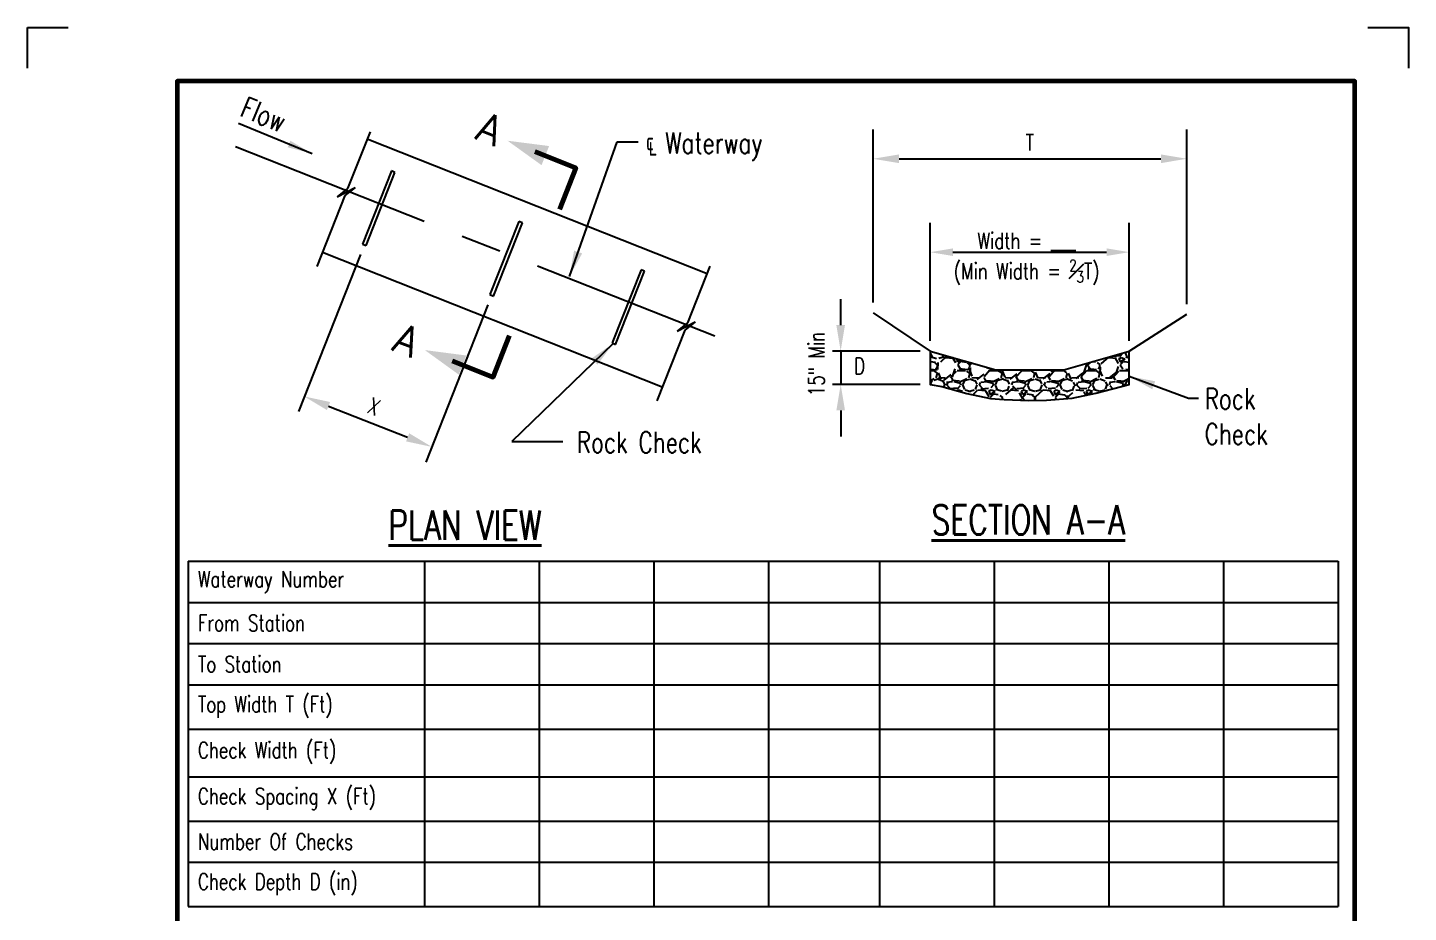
# Model space of a CAD drawing. Extents: x 0 to 8.5, y 0 to 11.
# Drawn here: x 0 to 8.5, y 5.56 to 11 of the extents above; entities that cross this region are included whole.
import ezdxf

# ---------------------------------------------------------------- set-up
doc = ezdxf.new("R2010")
doc.units = 0
doc.header["$MEASUREMENT"] = 0
doc.linetypes.add('CENTER', pattern=[2, 1.25, -0.25, 0.25, -0.25])
doc.layers.get('0').update_dxf_attribs({"linetype": 'CONTINUOUS', "plot": 0})
doc.layers.get('Defpoints').update_dxf_attribs({"linetype": 'CONTINUOUS'})
for name, color, linetype in [('A BORDER', 7, 'CONTINUOUS'), ('A L1grade', 255, 'CONTINUOUS'), ('A L4filter fabric', 255, 'CONTINUOUS'), ('A L5text', 7, 'CONTINUOUS'), ('A L6dimension', 255, 'CONTINUOUS'), ('A L7table', 7, 'CONTINUOUS')]:
    doc.layers.add(name, color=color, linetype=linetype)
doc.styles.add('simplex.shx', font='simplex.shx', dxfattribs={"width": 0.75, "height": 0.1})
doc.styles.get("Standard").update_dxf_attribs({"font": 'txt.shx', "width": 0.75, "height": 0.12})
doc.dimstyles.get("Standard").update_dxf_attribs({"dimtxt": 0.18, "dimasz": 0.18, "dimexe": 0.18, "dimexo": 0.0625, "dimgap": 0.09, "dimtad": 0, "dimtih": 1, "dimtoh": 1, "dimdec": 4, "dimzin": 0, "dimdsep": 46, "dimtxsty": 'STANDARD', "dimcen": 0.09, "dimadec": 0, "dimazin": 0, "dimtfac": 1, "dimtdec": 4, "dimtofl": 0, "dimtmove": 0, "dimatfit": 3, "dimfxl": 1, "dimtolj": 1, "dimtzin": 0, "dimarcsym": 0})
doc.dimstyles.new('STANDARD$0', dxfattribs={"dimscale": 0, "dimtxt": 0.13, "dimasz": 0.18, "dimexe": 0.18, "dimexo": 0.0625, "dimgap": 0.09, "dimtad": 1, "dimdec": 4, "dimzin": 0, "dimdsep": 46, "dimlunit": 4, "dimtxsty": 'simplex.shx', "dimcen": 0.09, "dimadec": 0, "dimazin": 0, "dimtfac": 1, "dimtdec": 4, "dimtofl": 0, "dimtmove": 0, "dimatfit": 3, "dimfxl": 1, "dimtolj": 1, "dimtzin": 0, "dimarcsym": 0})

# ---------------------------------------------------------------- blocks, each defined once
blk = doc.blocks.new('*D5')
at = {"layer": 'A L6dimension', "color": 0, "lineweight": -2, "transparency": 16777216}
for p, q in [((5.2043, 9.3082), (5.2043, 10.3732)), ((7.1363, 9.2989), (7.1363, 10.3732)), ((5.3643, 10.1932), (6.9763, 10.1932))]:
    blk.add_line(p, q, dxfattribs=at)
at = {"layer": 'A L6dimension', "color": 0, "transparency": 16777216}
for points in [[(5.3643, 10.2199), (5.3643, 10.1665), (5.2043, 10.1932)], [(6.9763, 10.2199), (6.9763, 10.1665), (7.1363, 10.1932)]]:
    blk.add_solid(points, dxfattribs=at)
at = {"layer": 'Defpoints', "color": 0, "transparency": 16777216}
for p in [(7.1363, 10.1932), (5.2043, 9.2457), (7.1363, 9.2364)]:
    blk.add_point(p, dxfattribs=at)
at = {"layer": 'A L6dimension', "color": 0, "transparency": 16777216, "insert": (6.1703, 10.2932), "char_height": 0.1, "attachment_point": 5, "style": 'simplex.shx'}
blk.add_mtext('\\A1;T', dxfattribs=at)
blk = doc.blocks.new('*D3')
at = {"layer": 'A L6dimension', "color": 0, "lineweight": -2, "transparency": 16777216}
for p, q in [((5.0052, 9.1703), (5.0052, 9.3303)), ((5.4937, 9.0103), (4.9552, 9.0103)), ((5.0052, 9.0103), (5.0052, 8.8045)), ((5.4937, 8.8045), (4.9552, 8.8045)), ((5.0052, 8.6445), (5.0052, 8.4845))]:
    blk.add_line(p, q, dxfattribs=at)
at = {"layer": 'A L6dimension', "color": 0, "transparency": 16777216}
for points in [[(4.9785, 9.1703), (5.0318, 9.1703), (5.0052, 9.0103)], [(4.9785, 8.6445), (5.0318, 8.6445), (5.0052, 8.8045)]]:
    blk.add_solid(points, dxfattribs=at)
at = {"layer": 'Defpoints', "color": 0, "transparency": 16777216}
for p in [(5.5562, 9.0103), (5.0052, 8.8045), (5.5562, 8.8045)]:
    blk.add_point(p, dxfattribs=at)
at = {"layer": 'A L6dimension', "color": 0, "transparency": 16777216, "insert": (4.8563, 8.9301), "char_height": 0.1, "attachment_point": 5, "rotation": 90, "style": 'simplex.shx'}
blk.add_mtext('\\A1;15" Min ', dxfattribs=at)
blk = doc.blocks.new('UNITSQUARE')
for p, q in [((1, 1), (0, 1)), ((0, 1), (0, 0)), ((1, 0), (1, 1)), ((0, 0), (1, 0))]:
    blk.add_line(p, q)
blk = doc.blocks.new('Section arrow')
at = {"layer": 'A L5text', "color": 7, "lineweight": 60}
blk.add_lwpolyline([(4.68, 9.5), (4.9519, 9.5), (4.9519, 9.2244)], dxfattribs=at)
blk.add_solid([(4.7498, 9.4371), (4.5, 9.5), (4.7498, 9.5636)], dxfattribs=at)
blk = doc.blocks.new('*D4')
at = {"layer": 'A L6dimension', "color": 0, "lineweight": -2, "transparency": 16777216}
for p, q in [((2.0492, 9.6052), (1.6668, 8.6378)), ((2.8339, 9.295), (2.4514, 8.3276)), ((1.8523, 8.672), (2.3394, 8.4794))]:
    blk.add_line(p, q, dxfattribs=at)
at = {"layer": 'A L6dimension', "color": 0, "transparency": 16777216}
for points in [[(1.8621, 8.6968), (1.8425, 8.6472), (1.7035, 8.7308)], [(2.3492, 8.5042), (2.3296, 8.4546), (2.4882, 8.4206)]]:
    blk.add_solid(points, dxfattribs=at)
at = {"layer": 'Defpoints', "color": 0, "transparency": 16777216}
for p in [(2.0722, 9.6633), (2.8569, 9.3531), (2.4882, 8.4206)]:
    blk.add_point(p, dxfattribs=at)
at = {"layer": 'A L6dimension', "color": 0, "transparency": 16777216, "insert": (2.1326, 8.6687), "char_height": 0.1, "attachment_point": 5, "rotation": 338.42869, "style": 'simplex.shx'}
blk.add_mtext('\\A1;X', dxfattribs=at)
blk = doc.blocks.new('*T7')
at = {"layer": 'A L7table', "color": 0, "linetype": 'ByBlock', "lineweight": -2}
for p, q in [((0, 0), (7.0797, 0)), ((0, 0), (0, -2.1238)), ((1.455, 0), (1.455, -2.1238)), ((2.1608, 0), (2.1608, -2.1238)), ((2.8666, 0), (2.8666, -2.1238)), ((3.5724, 0), (3.5724, -2.1238)), ((4.2565, 0), (4.2565, -2.1238)), ((4.9623, 0), (4.9623, -2.1238)), ((5.6681, 0), (5.6681, -2.1238)), ((6.3739, 0), (6.3739, -2.1238)), ((7.0797, 0), (7.0797, -2.1238)), ((0, -0.2533), (7.0797, -0.2533)), ((0, -0.5067), (7.0797, -0.5067)), ((0, -0.76), (7.0797, -0.76)), ((0, -1.0324), (7.0797, -1.0324)), ((0, -1.3257), (7.0797, -1.3257)), ((0, -1.5981), (7.0797, -1.5981)), ((0, -1.8514), (7.0797, -1.8514)), ((0, -2.1238), (7.0797, -2.1238))]:
    blk.add_line(p, q, dxfattribs=at)
at = {"layer": 'A L7table', "color": 0, "linetype": 'Continuous', "lineweight": 40, "char_height": 0.1, "width": 1.335027, "attachment_point": 4, "style": 'simplex.shx'}
for s, insert in [('Waterway Number', (0.06, -0.1267)), ('From Station', (0.06, -0.38)), ('To Station', (0.06, -0.6333)), ('Top Width T (Ft)', (0.06, -0.8962)), ('\\A1;Check Width (Ft)', (0.06, -1.179)), ('Check Spacing X (Ft)', (0.06, -1.4619)), ('Number Of Checks', (0.06, -1.7248)), ('Check Depth D (in)', (0.06, -1.9876))]:
    blk.add_mtext(s, dxfattribs=dict(at, insert=insert))
blk = doc.blocks.new('*D14')
at = {"layer": 'A L6dimension', "color": 0, "lineweight": -2, "transparency": 16777216}
for p, q in [((5.5562, 9.0728), (5.5562, 9.7985)), ((6.7821, 9.0728), (6.7821, 9.7985)), ((5.6962, 9.6185), (6.6421, 9.6185))]:
    blk.add_line(p, q, dxfattribs=at)
at = {"layer": 'A L6dimension', "color": 0, "transparency": 16777216}
for points in [[(5.6962, 9.6418), (5.6962, 9.5951), (5.5562, 9.6185)], [(6.6421, 9.6418), (6.6421, 9.5951), (6.7821, 9.6185)]]:
    blk.add_solid(points, dxfattribs=at)
at = {"layer": 'Defpoints', "color": 0, "transparency": 16777216}
for p in [(6.7821, 9.6185), (5.5562, 9.0103), (6.7821, 9.0103)]:
    blk.add_point(p, dxfattribs=at)
at = {"layer": 'A L6dimension', "color": 0, "transparency": 16777216, "insert": (6.1503, 9.5785), "char_height": 0.1, "attachment_point": 5, "style": 'simplex.shx'}
blk.add_mtext('\\A1;Width = ___\\P(Min Width = {\\H0.7x;\\S2#3;}T)', dxfattribs=at)

msp = doc.modelspace()

# ---------------------------------------------------------------- hatches: boundary and pattern name
at = {"layer": 'A L4filter fabric', "linetype": 'Continuous'}
h = msp.add_hatch(dxfattribs=at)
h.set_pattern_fill('GRAVEL', color=3, scale=0.2, style=0)
h.set_pattern_definition([(228.0128, (0.144, 0.2), (-1.599999646, -1.800000268), [0.0269072, -2.6638176]), (184.9697, (0.126, 0.18), (2.40000021, 0.1999982614), [0.0461736, -4.571185]), (132.5104, (0.08, 0.176), (1.999998144, -2.200001735), [0.0325576, -3.2232064]), (267.2737, (0.002, 0.126), (0.1999992035, 4.000000059), [0.0420476, -4.1627116]), (292.8337, (0, 0.084), (-1.000001981, 2.399999282), [0.041231, -4.0818746]), (357.2737, (0.016, 0.046), (-4.000000059, 0.1999992035), [0.0420476, -4.1627116]), (37.6942, (0.058, 0.044), (-2.600001469, -1.999998081), [0.0556058, -5.5049698]), (72.2553, (0.102, 0.078), (1.4000021525, 4.399999246), [0.0524976, -5.1972642]), (121.4296, (0.118, 0.128), (-1.600001647, 2.599999007), [0.04219, -4.1768146]), (175.2364, (0.096, 0.164), (2.20000019, -0.199998307), [0.0481664, -2.3601526]), (222.3974, (0.048, 0.168), (-2.4000014702, -2.1999984164), [0.0622896, -6.166675]), (138.8141, (0.2, 0.124), (-1.40000059, 1.199999463), [0.0212602, -2.1047688]), (171.4692, (0.184, 0.138), (2.599999657, -0.400001582), [0.0404474, -4.0043022]), (225, (0.144, 0.144), (0, -0.2), [0.0282842, -0.2545584]), (203.1986, (0.13, 0.168), (0.999999946, 0.400000265), [0.0152316, -1.507923]), (291.8014, (0.116, 0.162), (-0.19999998, 0.60000005), [0.0215406, -1.0554924]), (30.9638, (0.124, 0.142), (0.5999996, 0.4000005), [0.0349858, -1.1312046]), (161.5651, (0.154, 0.16), (0.4000001, -0.19999968), [0.0252982, -0.6071574]), (16.3895, (0, 0.162), (2.00000044, 0.599998542), [0.03544, -3.508569]), (70.3462, (0.034, 0.172), (-0.79999905, -2.200000427), [0.0297322, -2.9434816]), (293.1986, (0.154, 0.2), (-0.400000265, 0.999999946), [0.030463, -1.4926916]), (343.6105, (0.166, 0.172), (-2.00000044, 0.599998542), [0.03544, -3.508569]), (339.444, (0, 0.038), (-1.00000037, 0.3999992), [0.034176, -1.6746248]), (294.7751, (0.032, 0.026), (-0.999998438, 2.200000684), [0.0286356, -2.8349286]), (66.8014, (0.156, 0), (0.400000265, 0.999999946), [0.030463, -1.4926916]), (17.354, (0.168, 0.028), (-2.600000404, -0.7999989), [0.0335262, -3.3190848]), (69.444, (0.058, 0), (-0.3999992, -1.00000037), [0.017088, -1.6917128]), (101.3099, (0.144, 0), (-0.19999953, 0.80000015), [0.010198, -1.0096058]), (165.9638, (0.142, 0.01), (0.6000001, -0.19999961), [0.041231, -0.78339]), (186.009, (0.102, 0.02), (1.99999995, 0.1999998635), [0.03821, -3.7827846]), (303.6901, (0.124, 0.124), (-0.20000027, 0.3999999), [0.0288444, -0.6922658]), (353.1572, (0.14, 0.1), (3.399999873, -0.4000015996), [0.0503588, -4.9855126]), (60.9454, (0.19, 0.094), (-0.800000005, -1.400000077), [0.0205912, -2.0385348]), (90, (0.2, 0.112), (-0.2, 0.2), [0.012, -0.188]), (120.2564, (0.098, 0.026), (0.799998977, -1.400000491), [0.0277848, -2.750704]), (48.0128, (0.084, 0.05), (1.599999646, 1.800000268), [0.0538144, -2.6369104]), (0, (0.12, 0.09), (0.2, 0.2), [0.052, -0.148]), (325.3048, (0.172, 0.09), (-1.999998852, 1.400001722), [0.0316228, -3.1306548]), (254.0546, (0.198, 0.072), (-0.19999998, -0.800000025), [0.0291204, -1.4269016]), (207.646, (0.19, 0.044), (-3.7999991614, -2.0000015426), [0.047413, -4.6938948]), (175.4261, (0.148, 0.022), (-2.6000001117, 0.19999896), [0.0501598, -4.9658148])])
h.paths.add_polyline_path([(6.78207, 8.80451), (6.78207, 9.01007), (6.37911, 8.89383), (5.95962, 8.89545), (5.55624, 9.01026), (5.55624, 8.80451), (5.6277, 8.79131), (5.78099, 8.74803), (5.92651, 8.71917), (6.01204, 8.7114), (6.16259, 8.70564), (6.27145, 8.70897), (6.4303, 8.72118), (6.57693, 8.75115)])

# ---------------------------------------------------------------- linework, layer by layer
at = {"color": 2}
for p, q in [((0, 10.75), (0, 11)), ((0, 11), (0.25, 11))]:
    msp.add_line(p, q, dxfattribs=at)
msp.add_lwpolyline([(8.25, 11), (8.5, 11), (8.5, 10.75)], dxfattribs=at)
at = {"layer": 'A BORDER', "color": 3, "linetype": 'Continuous', "lineweight": 60}
msp.add_lwpolyline([(0.92, 0.33), (8.17, 0.33), (8.17, 10.67), (0.92, 10.67)], close=True, dxfattribs=at)
at = {"layer": 'A L1grade', "color": 7}
for p, q in [((2.10785, 10.35912), (1.96998, 10.01038)), ((2.09062, 10.31552), (4.18303, 9.48829)), ((1.95274, 9.96679), (1.7804, 9.53087)), ((1.90638, 9.95992), (2.01635, 10.01725)), ((1.96998, 10.01038), (1.90638, 9.95992)), ((2.01635, 10.01725), (1.95274, 9.96679)), ((1.81487, 9.61805), (3.90728, 8.79082)), ((4.20026, 9.53188), (4.06239, 9.18315)), ((3.99879, 9.13269), (4.10876, 9.19002)), ((4.06239, 9.18315), (3.99879, 9.13269)), ((4.10876, 9.19002), (4.04516, 9.13956)), ((4.04516, 9.13956), (3.87282, 8.70364))]:
    msp.add_line(p, q, dxfattribs=at)
at = {"layer": 'A L1grade', "color": 7, "linetype": 'Continuous'}
msp.add_lwpolyline([(5.20434, 9.24566), (5.55624, 9.01026), (5.95962, 8.89545), (6.37911, 8.89383), (6.78085, 9.00972), (7.13663, 9.23682)], dxfattribs=at)
at = {"layer": 'A L1grade', "color": 7}
msp.add_lwpolyline([(5.55624, 9.01026), (5.55624, 8.80451), (5.6277, 8.79131), (5.78099, 8.74803), (5.92651, 8.71917), (6.01204, 8.7114), (6.16259, 8.70564), (6.27145, 8.70897), (6.4303, 8.72118), (6.57693, 8.75115), (6.78207, 8.80451), (6.78207, 9.01026)], dxfattribs=at)
at = {"layer": 'A L5text', "color": 2, "linetype": 'CENTER'}
msp.add_line((1.27918, 10.26902), (4.23116, 9.1029), dxfattribs=at)
at = {"layer": 'A L5text', "color": 7}
msp.add_solid([(1.61751, 10.30404), (1.60088, 10.26386), (1.75216, 10.22479)], dxfattribs=at)
at = {"layer": 'A L7table', "color": 7}
msp.add_line((1.29904, 10.41229), (1.75216, 10.22479), dxfattribs=at)

# ---------------------------------------------------------------- block references
msp.add_blockref('*T7', (0.98865, 7.71701))
at = {"layer": 'A L4filter fabric', "color": 3, "xscale": -0.0234374999999962, "yscale": -0.4843750000000005, "zscale": 0.75, "rotation": 338.4286928087436}
for p in [(2.26118, 10.10948), (3.04584, 9.79926), (3.7978, 9.50198)]:
    msp.add_blockref('UNITSQUARE', p, dxfattribs=at)
at = {"layer": 'A L7table', "color": 2, "rotation": 338.4276668799161}
msp.add_blockref('Section arrow', (-4.72313, 3.12417), dxfattribs=at)
at = {"layer": 'A L7table', "color": 2, "xscale": -1, "rotation": 158.427666879916}
msp.add_blockref('Section arrow', (1.75346, 19.50527), dxfattribs=at)

# ---------------------------------------------------------------- texts
at = {"layer": 'A L5text', "color": 7, "lineweight": 50, "style": 'simplex.shx'}
for p in [(2.74759, 10.31909), (2.23574, 9.01917)]:
    msp.add_text('A', height=0.18, rotation=338.427667, dxfattribs=at).set_placement(p)
at = {"layer": 'A L5text', "color": 7, "style": 'simplex.shx', "width": 0.75}
msp.add_text('Rock Check', height=0.13, dxfattribs=at).set_placement((3.38048, 8.38383))
at = {"layer": 'A L5text', "color": 7, "linetype": 'Continuous', "attachment_point": 1, "style": 'simplex.shx'}
for s, insert, char_height, width in [('℄ Waterway', (3.80618, 10.3551), 0.13, 0.9219793), ('D', (5.08869, 8.96814), 0.1, 0.0583922), ('Rock\\PCheck', (7.24565, 8.78168), 0.13, 0.4567889)]:
    msp.add_mtext(s, dxfattribs=dict(at, insert=insert, char_height=char_height, width=width))
at = {"layer": 'A L5text', "color": 7, "linetype": 'Continuous', "lineweight": 40, "char_height": 0.18, "attachment_point": 8, "style": 'simplex.shx'}
for s, insert, width in [('{\\LPLAN VIEW}', (2.69226, 7.84973), 1.1434013), ('{\\LSECTION A-A}', (6.16091, 7.88152), 1.6679142)]:
    msp.add_mtext(s, dxfattribs=dict(at, insert=insert, width=width))
at = {"layer": 'A L7table', "color": 7, "style": 'simplex.shx', "width": 0.75}
msp.add_text('Flow', height=0.13, rotation=337.380135, dxfattribs=at).set_placement((1.29904, 10.45916))

# ---------------------------------------------------------------- dimensions: what is measured, and where the dimension line sits
at = {"layer": 'A L6dimension', "color": 7}
for base, p1, p2, text, override, picture, middle in [((7.13629, 10.19319), (5.20434, 9.24566), (7.13629, 9.23636), 'T', {"dimscale": 1, "dimtxt": 0.12, "dimasz": 0.16, "dimgap": 0.05}, '*D5', (6.17031, 10.19319)), ((6.78207, 9.61848), (5.55624, 9.01026), (6.78207, 9.01026), 'Width = ___\\X(Min Width = {\\H0.7x;\\S2#3;}T)', {"dimscale": 1, "dimtxt": 0.12, "dimasz": 0.14, "dimgap": 0.15, "dimdec": 3, "dimtdec": 3, "dimtmove": 2}, '*D14', (6.15034, 9.57845))]:
    dim = msp.add_linear_dim(base=base, p1=p1, p2=p2, text=text, dimstyle='STANDARD$0', override=override, dxfattribs=at)
    dim.commit()
    dim.dimension.update_dxf_attribs({"geometry": picture, "text_midpoint": middle, "dimtype": 160})
dim = msp.add_aligned_dim(p1=(2.0722, 9.66334), p2=(2.85685, 9.35312), distance=-1.00276, text='X', dimstyle='STANDARD$0', override={"dimscale": 1, "dimtxt": 0.1, "dimasz": 0.16, "dimexe": 0.1, "dimgap": 0.05, "dimdec": 3, "dimlunit": 4, "dimtdec": 3}, dxfattribs=at)
dim.commit()
dim.dimension.update_dxf_attribs({"geometry": '*D4', "text_midpoint": (2.13262, 8.6687)})
dim = msp.add_linear_dim(base=(5.00518, 8.80451), p1=(5.55624, 9.01026), p2=(5.55624, 8.80451), angle=90, text='15" Min ', dimstyle='STANDARD$0', override={"dimscale": 1, "dimtxt": 0.12, "dimasz": 0.16, "dimexe": 0.05, "dimgap": 0.05, "dimdec": 3, "dimlunit": 4, "dimtdec": 3, "dimtofl": 1, "dimtmove": 2}, dxfattribs=at)
dim.commit()
dim.dimension.update_dxf_attribs({"geometry": '*D3', "text_midpoint": (4.85634, 8.93013), "dimtype": 160})

# ---------------------------------------------------------------- leaders
at = {"layer": 'A L5text', "color": 7}
msp.add_leader([(3.33566, 9.46884), (3.62825, 10.29716), (3.75829, 10.29716)], dimstyle='STANDARD', override={"dimasz": 0.16, "dimtad": 0, "dimdec": 3, "dimlunit": 4, "dimtdec": 3}, dxfattribs=at)
at = {"layer": 'A L5text', "color": 7, "linetype": 'Continuous'}
for points in [[(3.60501, 9.05701), (2.98153, 8.45452), (3.29462, 8.45452)], [(6.78207, 8.85514), (7.14555, 8.72084), (7.20716, 8.72084)]]:
    msp.add_leader(points, dimstyle='STANDARD', override={"dimasz": 0.16, "dimtad": 0, "dimdec": 3, "dimlunit": 4, "dimtdec": 3}, dxfattribs=at)

doc.saveas('drawing.dxf')
